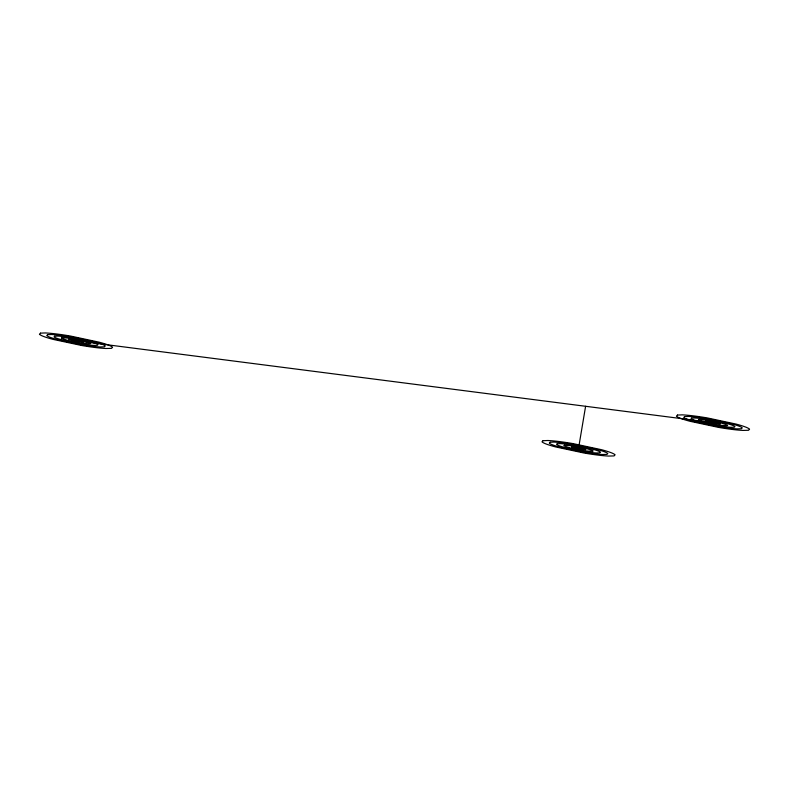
<?xml version="1.0" encoding="UTF-8"?>
<svg xmlns="http://www.w3.org/2000/svg" width="789" height="789" viewBox="0 0 789 789"><rect width="100%" height="100%" fill="white"/><g stroke="black" fill="none" stroke-linecap="round" stroke-linejoin="round"><path stroke-width="1.18" d="M578.544 448.31L585.606 406.286M76 340.749L713 422.667M40.466 333.145L39.45 334.28A28.868 4.369 8.3 0 0 44.154 336.656A45.22 6.845 8.3 0 0 53.001 339.369L81.543 345.474A45.22 6.845 8.3 0 0 94.404 347.416A28.868 4.369 8.3 0 0 105.913 348.501L111.535 348.363L112.551 347.229A28.868 4.369 8.3 0 0 107.846 344.852A45.22 6.845 8.3 0 0 99 342.14L70.458 336.035A45.22 6.845 8.3 0 0 57.597 334.092A30.653 4.635 8.3 0 0 45.377 332.938L40.466 333.145M47.577 334.674L46.758 335.572A23.098 3.491 8.3 0 0 50.526 337.475A36.176 5.474 8.3 0 0 57.607 339.645L80.429 344.527A36.176 5.474 8.3 0 0 90.725 346.085A23.098 3.491 8.3 0 0 99.927 346.953L104.434 346.835L105.243 345.937A23.098 3.491 8.3 0 0 101.485 344.034A36.176 5.474 8.3 0 0 94.394 341.864L71.572 336.982A36.176 5.474 8.3 0 0 61.276 335.424A24.528 3.708 8.3 0 0 51.502 334.506L47.577 334.674M54.678 336.193L54.066 336.864A17.319 2.623 8.3 0 0 56.887 338.294A27.132 4.103 8.3 0 0 62.203 339.921L79.324 343.59A27.132 4.103 8.3 0 0 87.046 344.754A17.319 2.623 8.3 0 0 93.95 345.404L97.323 345.316L97.935 344.645A17.319 2.623 8.3 0 0 95.114 343.215A27.132 4.103 8.3 0 0 89.798 341.588L72.677 337.919A27.132 4.103 8.3 0 0 64.954 336.755A18.394 2.781 8.3 0 0 57.627 336.065L54.678 336.193M61.789 337.712L61.384 338.165C70.418 341.893 80.468 343.452 90.212 343.797L90.627 343.343C81.583 339.615 71.533 338.057 61.789 337.712M68.89 339.231L74.097 341.114L83.309 342.051L77.904 340.394L68.89 339.231M543.01 440.706L541.994 441.83A28.868 4.369 8.3 0 0 546.688 444.217A45.22 6.845 8.3 0 0 555.545 446.919L584.077 453.034A45.22 6.845 8.3 0 0 596.948 454.977A28.868 4.369 8.3 0 0 608.447 456.062L614.079 455.924L615.095 454.789A28.868 4.369 8.3 0 0 610.39 452.413A45.22 6.845 8.3 0 0 601.534 449.7L573.001 443.596A45.22 6.845 8.3 0 0 560.141 441.653A30.653 4.635 8.3 0 0 547.921 440.499L543.01 440.706M550.111 442.225L549.302 443.132A23.098 3.491 8.3 0 0 553.059 445.035A36.176 5.474 8.3 0 0 560.141 447.205L582.972 452.087A36.176 5.474 8.3 0 0 593.259 453.645A23.098 3.491 8.3 0 0 602.471 454.513L606.968 454.395L607.786 453.497A23.098 3.491 8.3 0 0 604.019 451.594A36.176 5.474 8.3 0 0 596.938 449.424L574.106 444.542A36.176 5.474 8.3 0 0 563.819 442.984A24.528 3.708 8.3 0 0 554.046 442.067L550.111 442.225M557.221 443.753L556.61 444.424A17.319 2.623 8.3 0 0 559.431 445.854A27.132 4.103 8.3 0 0 564.746 447.481L581.868 451.14A27.132 4.103 8.3 0 0 589.58 452.314A17.319 2.623 8.3 0 0 596.484 452.965L599.857 452.876L600.468 452.196A17.319 2.623 8.3 0 0 597.648 450.775A27.132 4.103 8.3 0 0 592.342 449.148L575.22 445.479A27.132 4.103 8.3 0 0 567.498 444.315A18.394 2.781 8.3 0 0 560.17 443.625L557.221 443.753M564.322 445.272L563.918 445.726C572.962 449.454 583.002 451.012 592.756 451.357L593.16 450.904C584.126 447.176 574.067 445.617 564.322 445.272M571.433 446.791L576.641 448.675L585.852 449.612L580.438 447.955L571.433 446.791M677.465 415.063L676.449 416.188A28.868 4.369 8.3 0 0 681.154 418.574A45.22 6.845 8.3 0 0 690 421.287L718.542 427.391A45.22 6.845 8.3 0 0 731.403 429.334A28.868 4.369 8.3 0 0 742.903 430.419L748.534 430.281L749.55 429.147A28.868 4.369 8.3 0 0 744.846 426.77A45.22 6.845 8.3 0 0 735.999 424.058L707.457 417.953A45.22 6.845 8.3 0 0 694.596 416.01A30.653 4.635 8.3 0 0 682.377 414.856L677.465 415.063M684.566 416.582L683.757 417.489A23.098 3.491 8.3 0 0 687.515 419.393A36.176 5.474 8.3 0 0 694.606 421.563L717.428 426.445A36.176 5.474 8.3 0 0 727.724 428.003A23.098 3.491 8.3 0 0 736.926 428.871L741.423 428.752L742.242 427.855A23.098 3.491 8.3 0 0 738.474 425.952A36.176 5.474 8.3 0 0 731.393 423.782L708.571 418.9A36.176 5.474 8.3 0 0 698.275 417.342A24.528 3.708 8.3 0 0 688.501 416.424L684.566 416.582M691.677 418.111L691.065 418.781A17.319 2.623 8.3 0 0 693.886 420.212A27.132 4.103 8.3 0 0 699.202 421.839L716.323 425.498A27.132 4.103 8.3 0 0 724.046 426.671A17.319 2.623 8.3 0 0 730.939 427.322L734.322 427.234L734.934 426.563A17.319 2.623 8.3 0 0 732.113 425.133A27.132 4.103 8.3 0 0 726.797 423.506L709.676 419.837A27.132 4.103 8.3 0 0 701.954 418.673A18.394 2.781 8.3 0 0 694.626 417.983L691.677 418.111M698.788 419.63L698.373 420.083C707.417 423.811 717.467 425.37 727.211 425.715L727.616 425.261C718.582 421.533 708.522 419.975 698.788 419.63M705.889 421.148L711.096 423.032L720.308 423.969L714.903 422.312L705.889 421.148"/></g></svg>
